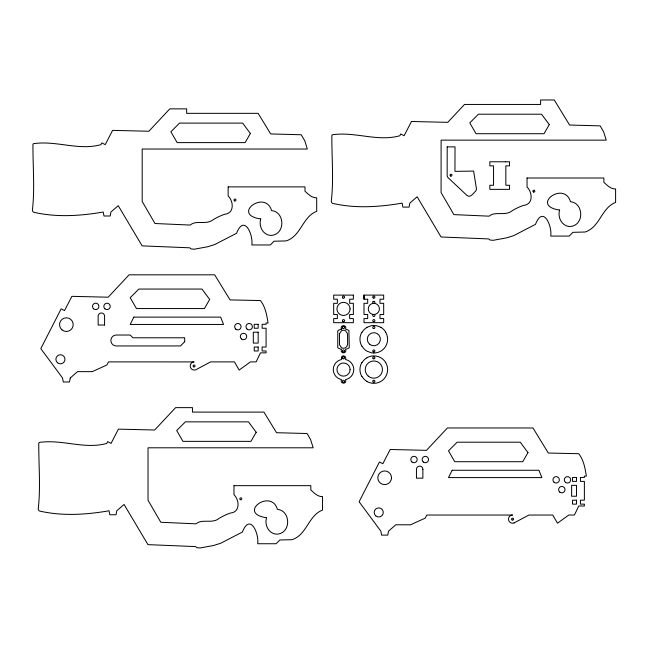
<?xml version="1.0" encoding="UTF-8"?>
<svg xmlns="http://www.w3.org/2000/svg" width="648" height="648" viewBox="0 0 648 648"><rect width="100%" height="100%" fill="white"/><g stroke="black" fill="none" stroke-linecap="round" stroke-linejoin="round"><path stroke-width="0.97" d="M363.998 299.206L364.006 295.107L383.681 295.107L383.681 299.206L379.987 299.206L379.987 303.321L383.681 303.321L383.681 314.474L379.987 314.474L379.987 318.589L383.681 318.589L383.681 322.68L364.006 322.68L364.006 318.589L367.691 318.589L367.691 314.474L363.998 314.474L363.998 303.321L367.691 303.321L367.691 299.206L363.998 299.206L364.006 295.107M514.131 522.904L528.89 515.038L552.752 515.038L557.466 523.203L568.766 515.038L574.42 515.038L578.761 505.999L584.375 505.999L584.375 504.128L580.43 504.128L580.43 500.175L584.375 500.175L584.375 481.399L580.43 481.399L580.43 477.455L584.375 477.455L584.375 476.142L586.351 476.142C585.128 468.391 583.743 460.023 578.721 453.705L548.321 453.041L532.98 427.972L447.395 427.972L426.489 450.344L390.193 449.485L382.83 463.733L379.453 461.984L359.097 501.771L380.846 531.133L381.575 535.11L387.796 535.11L388.525 531.133L395.839 524.783L410.597 524.783L425.161 518.157L426.862 515.038L512.584 515.038A4.074 4.074 0 0 0 508.502 519.129A4.074 4.074 0 0 0 512.584 523.203A3.969 3.969 0 0 0 514.131 522.912M366.881 327.329L371.361 325.669L373.839 325.45M559.256 209.984L559.67 209.968A13.883 13.883 0 0 0 559.046 214.107C559.03 218.878 561.654 223.771 566.133 225.715A9.712 9.712 0 0 0 573.731 225.715C584.472 221.357 582.398 202.605 570.491 201.739C564.287 180.298 529.975 205.432 559.046 209.984M260.358 218.878L260.771 218.862A13.883 13.883 0 0 0 260.148 223.001C260.132 227.772 262.756 232.656 267.235 234.608A9.712 9.712 0 0 0 274.841 234.608C285.566 230.251 283.508 211.499 271.593 210.632C265.388 189.192 231.077 214.326 260.148 218.878M265.972 517.647C236.901 513.095 271.212 487.96 277.417 509.393C289.324 510.268 291.398 529.019 280.665 533.369A9.712 9.712 0 0 1 273.059 533.369C268.58 531.425 265.955 526.54 265.972 521.77A13.883 13.883 0 0 1 266.595 517.63M373.839 353.014L371.361 352.796L366.881 351.135A13.721 13.721 0 0 1 362.062 346.194M422.877 469.338L422.877 478.167L416.453 478.167L416.453 469.338A3.208 3.208 0 0 1 419.661 466.131A3.208 3.208 0 0 1 422.869 469.338M341.472 329.2C339.544 324.47 347.474 324.454 345.562 329.192A10.247 10.247 0 0 1 348.908 330.512L349.264 347.701A10.247 10.247 0 0 1 345.554 349.264C347.482 353.994 339.544 354.011 341.464 349.272A10.247 10.247 0 0 1 337.762 347.701L337.762 330.764A10.247 10.247 0 0 1 341.464 329.184M385.738 332.327A13.721 13.721 0 0 1 385.738 346.194A13.851 13.851 0 0 1 380.797 351.135A13.721 13.721 0 0 1 373.872 352.982M362.062 332.319A13.721 13.721 0 0 1 366.954 327.418M373.872 325.531A13.721 13.721 0 0 1 380.83 327.41M361.843 346.186A13.851 13.851 0 0 1 361.843 332.189M380.797 327.24A13.851 13.851 0 0 1 385.738 332.181M366.93 381.47A13.721 13.721 0 0 0 380.797 381.47A13.851 13.851 0 0 0 385.738 376.529A13.721 13.721 0 0 0 385.738 362.661M362.021 362.686A13.721 13.721 0 0 1 366.922 357.785M361.843 376.52A13.851 13.851 0 0 1 361.843 362.524M366.954 381.429A13.721 13.721 0 0 1 362.062 376.537M366.962 357.753A13.721 13.721 0 0 1 380.83 357.753A13.851 13.851 0 0 1 385.738 362.613M447.193 146.877L447.161 175.179A3.839 3.839 0 0 0 448.141 177.755L466.827 195.307L468.723 196.304L470.57 195.899A7.055 7.055 0 0 0 471.347 195.429L471.679 195.153A69.166 69.166 0 0 0 473.405 193.517L476.142 190.463L476.474 188.949L473.615 171.096L454.953 171.356L455.018 146.877L447.193 146.877M228.161 186.891L228.136 195.899C233.685 201.301 234.552 213.556 224.524 214.286C220.555 215.719 216.691 217.485 213.111 219.737C206.461 225.277 196.061 219.737 190.245 225.059L154.985 223.511L142.196 201.479L142.196 149.032L307.338 149.032L304.795 140.835L301.255 134.76L270.71 133.934L258.106 113.335L186.64 113.335L186.64 108.872L169.792 108.872L148.878 131.236L112.582 130.378L105.227 144.634L101.849 142.876L100.926 144.658C79.097 150.741 57.235 140.754 35.122 143.459A1.118 1.118 0 0 0 34.773 143.411A2.406 2.406 0 0 0 32.959 144.237C32.765 165.848 34.952 188.26 32.4 210.09A2.422 2.422 0 0 0 33.761 212.277C56.562 217.526 80.352 215.954 103.235 212.026L103.972 216.003L110.192 216.003L110.921 212.026L118.236 205.675L142.147 245.876L189.751 247.811L191.201 248.954L194.351 249.196L207.733 246.734L214.844 244.507L236.569 233.272C244.223 213.694 253.384 234.827 251.845 244.968L270.329 244.968L273.983 241.218L286.124 240.918C301.061 236.293 302.446 216.74 316.702 211.305L316.702 197.843C311.85 198.061 308.286 194.189 304.989 191.192L304.989 186.891L228.161 186.891M233.985 485.66L233.96 494.659C239.517 500.07 240.376 512.325 230.348 513.054C226.379 514.488 222.515 516.254 218.935 518.497C212.285 524.046 201.884 518.505 196.077 523.827L160.809 522.272L148.028 500.248L148.028 447.8L313.162 447.8L310.619 439.603L307.087 433.528L276.534 432.702L263.93 412.104L192.464 412.104L192.464 407.633L175.616 407.633L154.702 430.005L118.406 429.146L111.051 443.394L107.673 441.644L106.758 443.426C84.92 449.51 63.059 439.522 40.946 442.228A1.118 1.118 0 0 0 40.597 442.179A2.406 2.406 0 0 0 38.783 443.005C38.588 464.616 40.775 487.029 38.224 508.858A2.422 2.422 0 0 0 39.585 511.045C62.386 516.286 86.176 514.723 109.058 510.794L109.796 514.763L116.016 514.763L116.745 510.794L124.06 504.444L147.971 544.644L195.575 546.58L197.024 547.722L200.175 547.957L213.565 545.503L220.668 543.267L242.393 532.04C250.047 512.463 259.208 533.596 257.669 543.737L276.153 543.737L279.806 539.986L291.948 539.687C306.885 535.062 308.27 515.508 322.526 510.073L322.526 496.611C317.674 496.83 314.11 492.958 310.813 489.961L310.813 485.66L233.985 485.66M527.059 177.998L527.035 187.005C532.583 192.407 533.45 204.663 523.422 205.392C519.445 206.825 515.581 208.599 512.001 210.843C505.359 216.392 494.959 210.851 489.143 216.165L453.884 214.618L441.094 192.594L441.094 140.138L606.228 140.138L603.685 131.949L600.153 125.866L569.608 125.04L554.267 99.978L540.594 99.978L540.594 104.45L464.511 104.45L447.776 122.342L411.48 121.484L404.117 135.74L400.748 133.982L399.824 135.764C377.995 141.855 356.133 131.884 334.02 134.565A1.118 1.118 0 0 0 333.671 134.525A2.406 2.406 0 0 0 331.857 135.343C331.663 156.954 333.85 179.375 331.298 201.196A2.422 2.422 0 0 0 332.659 203.383C355.46 208.632 379.242 207.06 402.133 203.132L402.87 207.109L409.091 207.109L409.82 203.132L417.134 196.781L441.045 236.982L488.641 238.918L490.099 240.06L493.25 240.303L506.631 237.848L513.743 235.613L535.467 224.378C543.121 204.8 552.282 225.933 550.743 236.075L569.228 236.075L572.881 232.324L585.023 232.025C599.951 227.399 601.344 207.846 615.6 202.411L615.6 188.949C610.748 189.167 607.184 185.304 603.879 182.299L603.879 177.998L527.059 177.998M339.479 333.761L339.479 344.704L341.439 347.668A3.92 3.92 0 0 0 345.587 347.668L347.053 346.113L347.611 343.926L347.547 333.761L345.587 330.796A3.92 3.92 0 0 0 341.439 330.796L339.479 333.761M341.504 357.291L341.472 359.535A10.238 10.238 0 0 0 341.48 379.598C339.528 384.337 347.49 384.345 345.554 379.598A10.238 10.238 0 0 0 345.562 359.527C347.158 356.603 342.492 354.148 341.504 357.291M70.227 377.986L69.498 381.964L63.277 381.964L62.548 377.986L40.8 348.624L61.155 308.837L64.533 310.586L71.896 296.339L108.192 297.197L129.098 274.825L214.674 274.825L230.024 299.894L260.423 300.559C265.445 306.877 266.83 315.244 268.053 322.996L266.077 322.996L266.077 324.3L262.124 324.3L262.124 328.252L266.077 328.252L266.077 347.028L262.124 347.028L262.124 350.981L266.077 350.981L266.077 352.852L260.464 352.852L256.122 361.892L250.468 361.892L239.169 370.057L234.454 361.892L210.592 361.892L195.834 369.757A3.969 3.969 0 0 1 194.287 370.057A4.074 4.074 0 0 1 190.212 366.088A4.074 4.074 0 0 1 194.068 361.908L108.564 361.892L106.863 365.01L92.3 371.636L77.541 371.636L70.227 377.986M133.836 317.123L130.191 324.454L223.568 324.454L220.644 317.123L133.836 317.123M452.134 470.27L448.489 477.6L541.866 477.6L538.95 470.27L452.134 470.27M250.379 133.496L245.122 142.609L177.139 142.609L170.878 131.763L179.537 123.104L242.652 123.104L250.379 133.496M209.685 299.449L204.428 308.561L136.445 308.561L130.183 297.716L138.85 289.057L201.965 289.057L209.685 299.449M256.203 432.265L250.946 441.369L182.963 441.369L176.702 430.531L185.369 421.864L248.476 421.864L256.203 432.265M549.277 124.602L544.02 133.715L476.037 133.715L469.776 122.869L478.435 114.21L541.55 114.21L549.277 124.602M527.99 452.604L522.734 461.708L454.75 461.708L448.489 450.87L457.148 442.203L520.263 442.203L527.99 452.604M184.696 341.699L180.46 345.943L116.316 345.943A5.451 5.451 0 0 1 110.865 340.484A5.451 5.451 0 0 1 116.316 335.032L130.191 335.024L132.953 337.786L184.696 337.786L184.696 341.699M505.432 161.781L489.848 161.781L489.848 165.872L493.541 165.872L493.541 185.263L489.848 185.263L489.848 189.354L509.531 189.354L509.531 185.255L505.837 185.255L505.837 165.872L509.531 165.872L509.531 161.781L505.432 161.781M353.363 295.107L333.68 295.107L333.68 299.206L337.365 299.206L337.365 303.321L333.671 303.321L333.671 314.474L337.365 314.474L337.365 318.589L333.68 318.589L333.68 322.688L353.363 322.68L353.363 318.589L349.661 318.589L349.661 314.474L353.354 314.474L353.354 303.321L349.661 303.321L349.661 299.206L353.363 299.206L353.363 295.107M258.171 324.308L254.227 324.308L254.227 328.252L258.171 328.252L258.171 324.308M104.571 325.021L98.156 325.021L98.156 316.192A3.208 3.208 0 0 1 101.363 312.984A3.208 3.208 0 0 1 104.571 316.192L104.571 325.021M258.171 332.205L253.319 332.205L253.319 343.084L258.171 343.084L258.171 332.205M258.171 347.028L254.227 347.028L254.227 350.981L258.171 350.981L258.171 347.028M576.477 477.455L572.524 477.455L572.524 481.399L576.477 481.399L576.477 477.455M576.477 485.352L571.625 485.352L571.625 496.23L576.477 496.23L576.477 485.352M576.477 500.183L572.524 500.183L572.524 504.128L576.477 504.128L576.477 500.183M247.107 329.135A3.208 3.208 0 0 0 252.339 327.264A3.208 3.208 0 0 0 248.103 323.668A3.208 3.208 0 0 0 247.107 329.135M235.783 329.135A3.208 3.208 0 0 0 241.016 327.264A3.208 3.208 0 0 0 236.779 323.668A3.208 3.208 0 0 0 235.783 329.135M241.445 338.936A3.208 3.208 0 0 0 246.677 337.065A3.208 3.208 0 0 0 242.441 333.477A3.208 3.208 0 0 0 241.445 338.936M104.952 308.829A3.208 3.208 0 0 0 110.184 306.958A3.208 3.208 0 0 0 105.948 303.369A3.208 3.208 0 0 0 104.952 308.829M93.628 308.829A3.208 3.208 0 0 0 98.861 306.958A3.208 3.208 0 0 0 94.624 303.369A3.208 3.208 0 0 0 93.628 308.829M61.957 329.84A6.828 6.828 0 0 0 73.094 325.855A6.828 6.828 0 0 0 64.071 318.2A6.828 6.828 0 0 0 61.957 329.84M57.494 362.75A4.536 4.536 0 0 0 64.897 360.11A4.536 4.536 0 0 0 58.903 355.023A4.536 4.536 0 0 0 57.494 362.75M193.59 366.825A0.98 0.98 0 0 0 195.056 365.974A0.98 0.98 0 0 0 193.59 365.132A0.98 0.98 0 0 0 193.59 366.825M565.412 482.282A3.208 3.208 0 0 0 570.637 480.411A3.208 3.208 0 0 0 566.401 476.823A3.208 3.208 0 0 0 565.412 482.282M554.089 482.282A3.208 3.208 0 0 0 559.313 480.411A3.208 3.208 0 0 0 555.077 476.823A3.208 3.208 0 0 0 554.089 482.282M559.75 492.083A3.208 3.208 0 0 0 564.975 490.22A3.208 3.208 0 0 0 560.739 486.624A3.208 3.208 0 0 0 559.75 492.083M423.257 461.975A3.208 3.208 0 0 0 428.482 460.112A3.208 3.208 0 0 0 424.254 456.516A3.208 3.208 0 0 0 423.257 461.975M411.934 461.975A3.208 3.208 0 0 0 417.158 460.112A3.208 3.208 0 0 0 412.93 456.516A3.208 3.208 0 0 0 411.934 461.975M391.505 477.787A6.828 6.828 0 0 0 384.669 470.95A6.828 6.828 0 0 0 377.833 477.787A6.828 6.828 0 0 0 384.669 484.615A6.828 6.828 0 0 0 391.505 477.787M375.8 515.905A4.536 4.536 0 0 0 383.203 513.256A4.536 4.536 0 0 0 377.209 508.17A4.536 4.536 0 0 0 375.8 515.905M512.098 519.971A0.98 0.98 0 0 0 513.564 519.121A0.98 0.98 0 0 0 512.098 518.279A0.98 0.98 0 0 0 512.098 519.971M240.319 499.632A0.98 0.98 0 0 0 241.777 498.782A0.98 0.98 0 0 0 240.319 497.939A0.98 0.98 0 0 0 240.319 499.632M234.487 200.864A0.98 0.98 0 0 0 235.953 200.013A0.98 0.98 0 0 0 234.487 199.171A0.98 0.98 0 0 0 234.487 200.864M533.385 191.97A0.98 0.98 0 0 0 534.851 191.128A0.98 0.98 0 0 0 533.385 190.277A0.98 0.98 0 0 0 533.385 191.97M450.376 175.924A0.98 0.98 0 0 0 451.972 175.357A0.98 0.98 0 0 0 450.684 174.263A0.98 0.98 0 0 0 450.376 175.924M373.167 297.959A1.053 1.053 0 0 0 374.892 297.343A1.053 1.053 0 0 0 373.491 296.16A1.053 1.053 0 0 0 373.167 297.959M373.321 321.554A1.053 1.053 0 0 0 374.909 320.639A1.053 1.053 0 0 0 373.321 319.723A1.053 1.053 0 0 0 373.321 321.554M372.989 301.701A1.053 1.053 0 0 0 373.515 303.337A5.565 5.565 0 0 0 368.275 308.902A5.565 5.565 0 0 0 373.531 314.458A1.053 1.053 0 0 0 372.981 316.078A1.053 1.053 0 0 0 374.69 316.086A1.053 1.053 0 0 0 374.155 314.458A5.565 5.565 0 0 0 379.412 308.894A5.565 5.565 0 0 0 374.147 303.337A1.053 1.053 0 0 0 374.698 301.717A1.053 1.053 0 0 0 372.989 301.701M342.986 328.406A1.053 1.053 0 0 0 344.574 327.491A1.053 1.053 0 0 0 342.986 326.576A1.053 1.053 0 0 0 342.986 328.406M342.978 351.888A1.053 1.053 0 0 0 344.566 350.973A1.053 1.053 0 0 0 342.978 350.058A1.053 1.053 0 0 0 342.978 351.888M342.995 298.072A1.053 1.053 0 0 0 344.582 297.157A1.053 1.053 0 0 0 342.995 296.241A1.053 1.053 0 0 0 342.995 298.072M342.841 321.44A1.053 1.053 0 0 0 344.566 320.825A1.053 1.053 0 0 0 343.173 319.642A1.053 1.053 0 0 0 342.841 321.44M350.074 308.902A6.553 6.553 0 0 0 343.513 302.349A6.553 6.553 0 0 0 336.952 308.902A6.553 6.553 0 0 0 343.513 315.454A6.553 6.553 0 0 0 350.074 308.902M342.833 358.636A1.053 1.053 0 0 0 344.558 358.02A1.053 1.053 0 0 0 343.165 356.829A1.053 1.053 0 0 0 342.833 358.636M342.986 382.223A1.053 1.053 0 0 0 344.566 381.308A1.053 1.053 0 0 0 342.986 380.392A1.053 1.053 0 0 0 342.986 382.223M350.082 369.571A6.553 6.553 0 0 0 343.521 363.018A6.553 6.553 0 0 0 336.96 369.571A6.553 6.553 0 0 0 343.521 376.132A6.553 6.553 0 0 0 350.082 369.571M373.151 358.636A1.053 1.053 0 0 0 374.876 358.02A1.053 1.053 0 0 0 373.483 356.829A1.053 1.053 0 0 0 373.151 358.636M373.305 382.223A1.053 1.053 0 0 0 374.884 381.308A1.053 1.053 0 0 0 373.305 380.392A1.053 1.053 0 0 0 373.305 382.223M368.283 376.14A8.602 8.602 0 0 0 382.312 371.118A8.602 8.602 0 0 0 370.948 361.479A8.602 8.602 0 0 0 368.283 376.14M373.305 328.406A1.053 1.053 0 0 0 374.892 327.491A1.053 1.053 0 0 0 373.305 326.576A1.053 1.053 0 0 0 373.305 328.406M373.305 351.888A1.053 1.053 0 0 0 374.884 350.973A1.053 1.053 0 0 0 373.305 350.058A1.053 1.053 0 0 0 373.305 351.888M369.603 344.234A6.553 6.553 0 0 0 380.295 340.411A6.553 6.553 0 0 0 371.636 333.064A6.553 6.553 0 0 0 369.603 344.234"/></g></svg>
